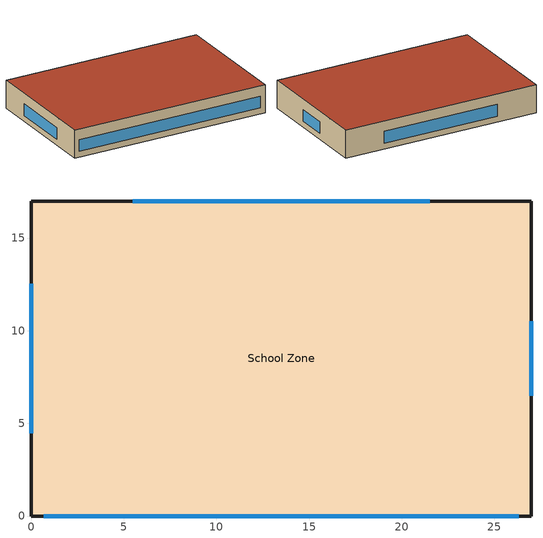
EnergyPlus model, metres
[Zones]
School Zone
 floor ground (Ground Floor): 27,0 0,0 0,17 27,17 z0
 wall outside (Ext Wall): 0,0 27,0 27,17 0,17 0,0 z0:3.8
 window (Window): 0.68,0 26.32,0 / 27,6.48 27,10.52 / 21.52,17 5.48,17 / 0,12.54 0,4.46 z0.8:2.4
 roof outside (Roof): 27,17 0,17 0,0 27,0 z3.8
[Building]
School Golden: North Axis {deg}=0; Terrain=Suburbs; Loads Convergence Tolerance Value=0.04; Temperature Convergence Tolerance Value=0.4; Solar Distribution=FullExterior; Maximum Number of Warmup Days=25; Minimum Number of Warmup Days=6
[Material]
Gypsum 12.7mm: Smooth, 0.0127, 0.16, 784.9, 830, 0.9, 0.92, 0.92
Wall Insulation: MediumRough, 0.1599, 0.049, 265, 836.8, 0.9, 0.7, 0.7
Roof Membrane: VeryRough, 0.0095, 0.16, 1121.29, 1460, 0.9, 0.7, 0.7
Roof Insulation: MediumRough, 0.0946, 0.049, 265, 836.8, 0.9, 0.7, 0.7
Metal Deck: MediumSmooth, 0.0008, 45.006, 7680, 418.4, 0.9, 0.7, 0.3
HW Concrete 100mm: MediumRough, 0.1, 1.311, 2240, 836.8, 0.9, 0.7, 0.7
Carpet 12.7mm: VeryRough, 0.0127, 0.06, 288, 1380, 0.9, 0.8, 0.8
[WindowMaterial:SimpleGlazingSystem]
Simple Glazing: U-Factor {W/m2-K}=2.6; Solar Heat Gain Coefficient=0.24; Visible Transmittance=0.36
[Construction]
Ext Wall: Gypsum 12.7mm, Wall Insulation, Gypsum 12.7mm
Roof: Roof Membrane, Roof Insulation, Metal Deck
Ground Floor: HW Concrete 100mm, Carpet 12.7mm
Window: Simple Glazing
[Zone]
School Zone: 0, 0, 0, 1
[People]
School People: Zone or ZoneList or Space or SpaceList=School Zone; Number of People Schedule=Occupancy Sch; Number of People Calculation Method=Area/Person; Floor Area per Person {m2/person}=4; Fraction Radiant=0.3; Sensible Heat Fraction=autocalculate; Activity Level Schedule=Activity Sch
[Lights]
School Lights: Zone or ZoneList or Space or SpaceList=School Zone; Schedule=Lighting Sch; Design Level Calculation Method=Watts/Area; Watts per Zone Floor Area {W/m2}=9.1; Return Air Fraction=0; Fraction Radiant=0.7; Fraction Visible=0.2; Fraction Replaceable=1
[ElectricEquipment]
School Equipment: Zone or ZoneList or Space or SpaceList=School Zone; Schedule=Equipment Sch; Design Level Calculation Method=Watts/Area; Watts per Zone Floor Area {W/m2}=7.9; Fraction Latent=0; Fraction Radiant=0.5; Fraction Lost=0
[ZoneInfiltration:DesignFlowRate]
School Infiltration: Zone or ZoneList or Space or SpaceList=School Zone; Schedule=Always On; Design Flow Rate Calculation Method=AirChanges/Hour; Air Changes per Hour {1/hr}=0.3; Constant Term Coefficient=1; Temperature Term Coefficient=0; Velocity Term Coefficient=0; Velocity Squared Term Coefficient=0
[HVACTemplate:Thermostat]
School Thermostat: Heating Setpoint Schedule=Heating Setpoint Sch; Cooling Setpoint Schedule=Cooling Setpoint Sch
[HVACTemplate:Zone:PTHP]
School Zone: Template Thermostat=School Thermostat; Cooling Supply Air Flow Rate {m3/s}=autosize; Heating Supply Air Flow Rate {m3/s}=autosize; Outdoor Air Method=Flow/Person; Outdoor Air Flow Rate per Person {m3/s}=0.0085; Outdoor Air Flow Rate per Zone Floor Area {m3/s-m2}=0; Outdoor Air Flow Rate per Zone {m3/s}=0; Supply Fan Operating Mode Schedule=Cycling Fan Sch; Supply Fan Placement=DrawThrough; Supply Fan Total Efficiency=0.6; Supply Fan Delta Pressure {Pa}=175; Supply Fan Motor Efficiency=0.9; Cooling Coil Type=SingleSpeedDX; Cooling Coil Gross Rated Total Capacity {W}=autosize; Cooling Coil Gross Rated Sensible Heat Ratio=autosize; Cooling Coil Gross Rated COP {W/W}=3.1; Heat Pump Heating Coil Type=SingleSpeedDXHeatPump; Heat Pump Heating Coil Gross Rated Capacity {W}=autosize; Heat Pump Heating Coil Gross Rated COP {W/W}=3.1; Heat Pump Heating Minimum Outdoor Dry-Bulb Temperature {C}=-8; Heat Pump Defrost Maximum Outdoor Dry-Bulb Temperature {C}=5; Heat Pump Defrost Strategy=ReverseCycle; Heat Pump Defrost Control=Timed; Heat Pump Defrost Time Period Fraction=0.058333; Supplemental Heating Coil Type=Electric; Supplemental Heating Coil Capacity {W}=autosize; Supplemental Heating Coil Maximum Outdoor Dry-Bulb Temperature {C}=21
[Schedule:Compact]
Always On: Fraction, Through: 12/31, For: AllDays, Until: 24:00, 1
Cycling Fan Sch: Any Number, Through: 12/31, For: AllDays, Until: 24:00, 0
Activity Sch: Any Number, Through: 12/31, For: AllDays, Until: 24:00, 110
Occupancy Sch: Fraction, Through: 12/31, For: Weekdays SummerDesignDay WinterDesignDay, Until: 07:00, 0, Until: 16:00, 1, Until: 24:00, 0, For: AllOtherDays, Until: 24:00, 0
Lighting Sch: Fraction, Through: 12/31, For: Weekdays SummerDesignDay WinterDesignDay, Until: 07:00, 0.2, Until: 16:00, 0.8, Until: 24:00, 0.2, For: AllOtherDays, Until: 24:00, 0.2
Equipment Sch: Fraction, Through: 12/31, For: Weekdays SummerDesignDay WinterDesignDay, Until: 07:00, 0.3, Until: 16:00, 1, Until: 24:00, 0.3, For: AllOtherDays, Until: 24:00, 0.3
Heating Setpoint Sch: Temperature, Through: 12/31, For: Weekdays SummerDesignDay WinterDesignDay, Until: 07:00, 14.5, Until: 16:00, 21, Until: 24:00, 14.5, For: AllOtherDays, Until: 24:00, 14.5
Cooling Setpoint Sch: Temperature, Through: 12/31, For: Weekdays SummerDesignDay WinterDesignDay, Until: 07:00, 29, Until: 16:00, 24, Until: 24:00, 29, For: AllOtherDays, Until: 24:00, 29
